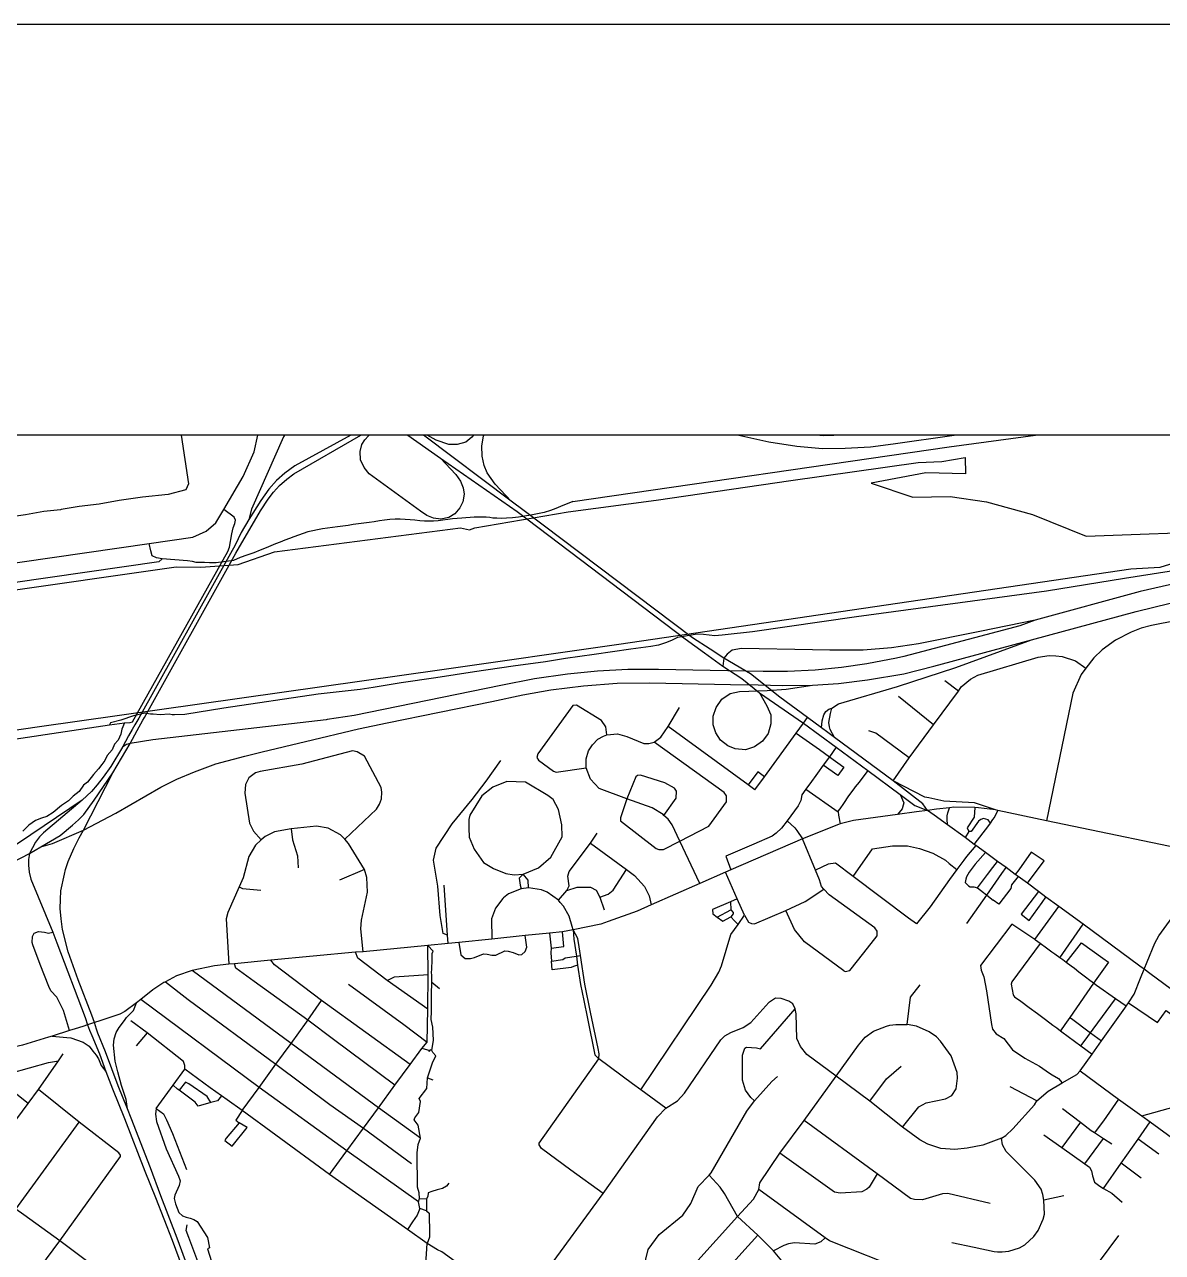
# Model space of a CAD drawing. Header units: millimetres. Extents: x 155 to 304, y 514 to 686.
# Drawn here: x 222.11 to 263.68, y 641.04 to 685.89 of the extents above; entities that cross this region are included whole.
import ezdxf

# ---------------------------------------------------------------- set-up
doc = ezdxf.new("R2010")
doc.units = ezdxf.units.MM
doc.header["$MEASUREMENT"] = 0
doc.layers.add('Default', color=18, linetype='Continuous', true_color=0x000000)

msp = doc.modelspace()

# ---------------------------------------------------------------- linework, layer by layer
at = {"color": 1, "true_color": 0xff0000}
for points in [[(227.835, 670.893), (228.096, 669.117), (228.002, 668.894), (227.355, 668.724), (226.413, 668.625), (225.569, 668.509), (224.841, 668.374), (224.109, 668.292), (223.442, 668.173), (223.417, 668.168), (222.808, 668.099), (222.145, 667.985), (221.458, 667.884), (220.083, 667.647), (217.775, 667.347), (216.811, 667.241), (216.481, 667.221), (216.269, 667.469), (216.201, 667.907), (215.779, 670.893)], [(226.659, 666.934), (228.255, 667.166), (228.747, 667.384), (229.098, 667.693), (229.386, 668.18), (230.096, 669.379), (230.503, 670.29), (230.635, 670.893)], [(234.027, 670.893), (231.983, 669.771), (231.618, 669.509), (231.317, 669.237), (231.031, 668.922), (230.739, 668.502), (230.304, 667.809), (230.025, 667.338), (229.798, 666.873), (229.637, 666.575)], [(229.83, 666.585), (230.733, 668.126), (231.014, 668.556), (231.207, 668.808), (231.424, 669.05), (231.696, 669.287), (231.948, 669.484), (234.401, 670.893)], [(231.602, 670.893), (231.575, 670.831), (230.404, 668.195), (230.304, 667.809)], [(237.306, 670.056), (237.866, 669.462), (238.04, 669.218), (238.135, 668.966), (238.167, 668.744), (238.119, 668.46), (238.008, 668.238), (237.835, 668.018), (237.613, 667.891), (237.314, 667.828), (237.045, 667.86), (236.808, 667.954), (236.571, 668.113), (234.705, 669.487), (234.516, 669.709), (234.389, 669.993), (234.373, 670.293), (234.436, 670.547), (234.542, 670.724), (234.671, 670.868), (234.701, 670.893)], [(236.118, 670.893), (237.306, 670.056), (240.102, 668.106)], [(240.361, 668.132), (239.887, 668.482), (236.681, 670.893)], [(238.509, 670.893), (238.451, 670.815), (238.23, 670.642), (237.913, 670.547), (237.613, 670.547), (237.153, 670.71), (236.817, 670.893)], [(239.887, 668.482), (239.301, 669.103), (239.017, 669.514), (238.907, 669.783), (238.827, 670.13), (238.812, 670.509), (238.875, 670.858), (238.889, 670.893)], [(242.146, 668.476), (255.891, 670.466), (259.047, 670.893)], [(248.202, 670.893), (249.304, 670.648), (250.33, 670.488), (251.267, 670.408), (252.089, 670.423), (253.019, 670.472), (253.841, 670.579), (256.07, 670.893)], [(252.168, 670.893), (252.073, 670.889), (251.283, 670.872), (251.036, 670.893)], [(214.282, 664.174), (227.654, 666.088), (228.555, 666.072), (229.917, 666.172), (231.242, 666.626), (238.038, 667.511), (238.371, 667.432), (238.56, 667.511), (241.966, 668.097), (245.189, 668.524), (250.105, 669.236), (254.761, 669.897), (255.622, 669.931), (256.477, 670.079), (256.491, 669.485), (255.037, 669.516), (253.046, 669.137), (254.563, 668.632), (255.923, 668.648), (257.25, 668.458), (258.941, 667.999), (260.901, 667.209), (266.164, 667.399)], [(242.146, 668.476), (241.991, 668.414), (241.839, 668.352), (241.69, 668.286), (241.518, 668.217), (241.322, 668.139), (241.097, 668.074), (240.856, 668.014), (240.612, 667.966), (240.377, 667.934), (240.15, 667.903), (239.934, 667.878), (239.719, 667.857), (239.526, 667.853), (239.364, 667.857), (239.224, 667.867), (239.103, 667.885), (238.975, 667.892), (238.837, 667.896), (238.692, 667.896), (238.54, 667.894), (238.394, 667.884), (238.236, 667.87), (238.084, 667.862), (237.919, 667.848), (237.747, 667.833), (237.572, 667.81), (237.395, 667.784), (237.224, 667.761), (237.055, 667.757), (236.888, 667.752), (236.722, 667.752), (236.551, 667.765), (236.374, 667.787), (236.195, 667.806), (236.016, 667.816), (235.837, 667.823), (235.649, 667.826), (235.458, 667.812), (235.265, 667.787), (235.076, 667.758), (234.884, 667.727), (234.694, 667.704), (234.504, 667.678), (234.313, 667.652), (234.121, 667.626), (233.927, 667.599), (233.736, 667.572), (233.548, 667.545), (233.364, 667.523), (233.181, 667.495), (232.992, 667.471), (232.815, 667.441), (232.637, 667.403), (232.463, 667.362), (232.289, 667.305), (232.117, 667.243), (231.949, 667.181), (231.784, 667.118), (231.615, 667.057), (231.449, 666.988), (231.281, 666.921), (231.11, 666.855), (230.931, 666.78), (230.72, 666.691), (230.488, 666.597), (230.236, 666.509), (229.981, 666.429), (229.748, 666.316), (229.107, 666.232), (228.865, 666.235), (228.679, 666.245), (228.536, 666.238), (228.376, 666.247), (228.249, 666.281), (228.066, 666.298)], [(229.534, 666.644), (229.593, 666.807), (229.677, 667.291), (229.727, 667.508), (229.786, 667.662), (229.81, 667.791), (229.766, 667.893), (229.386, 668.18)], [(240.102, 668.106), (246.241, 663.456)], [(246.509, 663.487), (240.361, 668.132)], [(215.512, 665.328), (216.186, 665.42), (226.659, 666.934)], [(226.052, 660.425), (229.534, 666.644)], [(229.637, 666.575), (226.284, 660.559)], [(226.491, 660.584), (229.83, 666.585)], [(228.066, 666.298), (227.141, 666.38), (226.924, 666.409), (226.777, 666.489), (226.717, 666.666), (226.659, 666.934)], [(273.513, 666.81), (268.77, 666.146), (266.164, 665.79), (265.043, 665.6), (263.942, 665.423), (262.866, 665.186), (259.035, 664.135)], [(264.095, 666.214), (263.582, 666.064), (262.528, 665.994), (243.826, 663.242), (237.359, 662.324), (222.661, 660.237), (209.361, 658.306)], [(227.141, 666.38), (227.014, 666.272), (216.276, 664.72), (216.186, 665.42)], [(250.903, 661.763), (251.851, 661.825), (252.91, 661.959), (254.238, 662.18), (255.328, 662.449), (258.9, 663.413), (262.719, 664.446), (263.968, 664.762), (264.995, 664.967), (266.26, 665.174), (273.768, 666.22)], [(264.549, 666.006), (262.3, 665.66), (259.445, 665.198), (252.509, 664.261), (248.701, 663.712), (247.712, 663.597), (247.591, 663.583), (247.33, 663.568), (246.917, 663.613), (246.667, 663.628), (246.608, 663.61), (245.966, 663.496), (245.774, 663.409), (245.559, 663.321), (245.274, 663.228), (244.994, 663.172), (244.259, 663.079), (242.925, 662.883), (241.879, 662.736), (241.139, 662.615), (239.965, 662.455), (238.549, 662.244), (237.139, 662.028), (235.869, 661.85), (234.848, 661.67), (234.369, 661.607), (232.831, 661.434), (229.393, 660.918), (227.967, 660.693), (227.588, 660.682), (227.498, 660.671), (227.39, 660.7), (227.069, 660.675), (226.802, 660.704), (226.715, 660.704), (226.502, 660.736), (226.084, 660.639), (225.623, 660.484), (225.248, 660.382), (225.207, 660.312)], [(259.035, 664.135), (257.014, 663.721), (254.769, 663.276), (253.789, 663.119), (252.747, 663.039), (251.529, 663.039), (250.894, 663.052)], [(259.035, 664.135), (258.467, 663.924), (254.934, 662.986), (254.234, 662.814)], [(265.078, 664.293), (263.279, 663.942), (262.9, 663.841), (262.535, 663.698), (261.974, 663.407), (261.482, 663.057), (261.172, 662.764), (260.878, 662.381), (260.708, 662.155), (260.414, 661.469), (259.444, 656.799)], [(246.241, 663.456), (246.951, 662.941), (247.616, 662.46)], [(247.663, 662.745), (247.154, 663.072), (246.509, 663.487)], [(250.894, 663.052), (248.305, 663.103), (247.958, 663.041), (247.783, 662.899), (247.663, 662.745)], [(251.598, 660.916), (251.846, 661.081), (254.001, 661.706), (256.134, 662.402), (258.9, 663.413)], [(247.663, 662.745), (247.616, 662.46)], [(248.628, 662.176), (247.663, 662.745)], [(254.234, 662.814), (253.969, 662.749), (252.879, 662.543), (251.962, 662.402), (250.998, 662.306), (249.986, 662.259), (249.101, 662.259)], [(253.843, 658.271), (254.429, 659.105), (255.313, 660.31), (256.226, 661.544), (256.326, 661.704), (256.676, 661.98), (256.942, 662.12), (259.148, 662.781), (259.543, 662.847), (259.783, 662.831), (260.019, 662.814), (260.511, 662.648), (260.878, 662.381)], [(247.157, 662.291), (245.276, 662.338), (244.154, 662.338), (243.047, 662.275), (241.942, 662.164), (240.74, 661.991), (239.507, 661.754), (234.157, 660.654), (233.166, 660.501), (233.13, 660.496), (226.8, 659.762)], [(249.101, 662.259), (247.157, 662.291)], [(247.616, 662.46), (248.311, 662.002)], [(253.843, 658.271), (251.698, 659.849), (251.457, 660.026), (251.221, 660.202), (250.714, 660.579), (249.707, 661.322), (248.628, 662.176)], [(225.439, 657.082), (227.084, 658.039), (227.677, 658.331), (228.324, 658.6), (229.099, 658.884), (230.158, 659.169), (230.787, 659.321), (232.371, 659.705), (234.315, 660.164), (235.358, 660.386), (239.176, 661.168), (240.313, 661.405), (241.341, 661.595), (242.526, 661.737), (243.758, 661.832), (244.96, 661.849), (247.9, 661.785)], [(247.9, 661.785), (248.911, 661.769), (249.812, 661.754)], [(248.311, 662.002), (248.96, 661.48), (250.567, 660.377), (251.764, 659.492), (252.916, 658.638), (254.096, 657.766)], [(249.812, 661.754), (250.903, 661.763)], [(249.939, 661.62), (250.903, 661.763)], [(256.226, 661.544), (255.736, 661.913)], [(248.96, 661.48), (249.228, 661.011), (249.37, 660.679), (249.37, 660.347), (249.275, 659.999), (249.07, 659.714), (248.784, 659.509), (248.454, 659.398), (248.073, 659.43), (247.805, 659.541), (247.536, 659.746), (247.362, 660.015), (247.267, 660.315), (247.267, 660.632), (247.379, 660.948), (247.584, 661.248), (247.884, 661.453), (248.232, 661.532)], [(248.232, 661.532), (249.243, 661.564), (249.939, 661.62)], [(255.313, 660.31), (254.042, 661.343)], [(243.386, 659.95), (243.344, 660.241), (243.188, 660.476), (242.276, 661.027), (242.136, 661.019), (240.858, 659.256), (240.828, 659.114), (240.885, 659.022), (241.432, 658.621), (241.532, 658.58), (242.627, 658.738)], [(245.113, 659.681), (245.353, 659.864), (245.619, 660.25), (246.042, 660.945)], [(251.221, 660.202), (251.253, 660.456), (251.313, 660.682), (251.385, 660.801), (251.49, 660.88), (251.598, 660.916)], [(251.698, 659.849), (251.54, 660.146), (251.524, 660.238), (251.496, 660.394), (251.555, 660.722), (251.598, 660.916)], [(196.066, 656.063), (199.108, 656.519), (199.337, 656.554), (200.211, 656.683), (201.823, 656.922), (204.348, 657.297), (208.979, 657.945), (211.624, 658.341), (212.883, 658.529), (217.766, 659.225), (220.767, 659.655), (221.734, 659.794), (225.207, 660.312)], [(225.756, 660.381), (225.669, 660.157), (225.622, 659.968), (225.528, 659.746), (225.401, 659.604), (225.306, 659.399), (225.132, 659.193), (225.037, 659.003), (224.927, 658.861), (224.815, 658.703), (224.626, 658.497), (224.405, 658.213), (224.263, 658.103), (224.104, 657.881), (223.883, 657.707), (223.71, 657.534), (223.456, 657.36), (223.156, 657.107), (222.919, 656.965), (222.73, 656.901), (222.508, 656.823), (222.271, 656.648), (222.049, 656.427)], [(226.143, 660.314), (226.042, 660.139), (225.909, 659.907), (225.682, 659.493), (225.262, 658.786), (224.98, 658.396), (224.762, 658.115), (224.555, 657.872), (224.211, 657.556)], [(225.207, 660.312), (225.756, 660.381), (225.968, 660.397), (226.052, 660.425)], [(226.284, 660.559), (226.143, 660.314)], [(226.223, 660.107), (226.435, 660.483), (226.491, 660.584)], [(248.794, 657.936), (249.138, 658.41), (250.297, 660.005), (250.567, 660.377), (250.714, 660.579)], [(222.292, 655.609), (222.703, 655.859), (223.405, 656.275), (223.865, 656.644), (224.084, 656.841), (224.275, 657.033), (224.654, 657.556), (225.339, 658.559), (225.963, 659.63), (226.223, 660.107)], [(246.785, 654.52), (246.056, 656.065), (245.774, 656.659), (245.619, 656.867), (245.465, 657.001), (245.437, 657.042), (245.043, 657.277), (244.117, 657.603), (243.104, 657.986), (242.782, 658.321), (242.627, 658.738), (242.625, 659.074), (242.713, 659.364), (242.863, 659.586), (243.058, 659.786), (243.257, 659.9), (243.386, 659.95), (243.779, 659.983), (244.117, 659.891), (244.734, 659.633), (244.918, 659.633), (245.113, 659.681)], [(248.794, 657.936), (248.541, 658.12), (245.619, 660.25)], [(250.297, 660.005), (251.15, 659.406), (251.516, 659.148), (252.039, 658.761), (251.822, 658.455), (251.29, 658.833)], [(254.429, 659.105), (253.206, 660.008), (252.955, 660.094)], [(226.8, 659.762), (225.963, 659.63), (225.835, 659.591), (225.682, 659.493)], [(244.117, 657.603), (243.877, 656.917), (243.877, 656.799), (245.183, 655.798), (245.282, 655.757), (245.45, 655.763), (246.056, 656.065), (247.109, 656.615), (247.756, 657.502), (247.756, 657.719), (247.671, 657.843), (245.113, 659.681)], [(251.764, 659.492), (251.516, 659.148), (251.29, 658.833), (251.085, 658.55), (251.022, 658.462), (250.86, 658.243), (250.653, 657.96), (250.503, 657.755), (250.469, 657.548), (250.375, 657.351), (249.966, 656.806), (249.768, 656.54), (249.575, 656.353), (249.422, 656.239), (248.755, 655.958), (247.727, 655.509), (247.912, 655.016)], [(233.805, 656.131), (234.97, 657.235), (235.082, 657.41), (235.153, 657.61), (235.167, 657.852), (235.137, 658.028), (234.534, 659.164), (234.266, 659.322), (234.085, 659.357), (232.245, 658.88), (230.713, 658.612), (230.545, 658.553), (230.305, 658.372), (230.179, 658.137), (230.151, 657.811), (230.333, 656.725), (230.475, 656.425), (230.755, 656.116)], [(237.563, 652.634), (237.405, 652.685), (237.338, 653.056), (237.299, 653.348), (237.204, 654.424), (237.05, 655.366), (237.143, 655.802), (237.728, 656.691), (238.457, 657.588), (238.971, 658.249), (239.506, 659.008)], [(224.267, 656.467), (225.339, 658.559)], [(249.138, 658.41), (248.905, 658.595), (248.541, 658.12)], [(252.916, 658.638), (252.608, 658.219), (252.454, 658.042), (252.429, 658.009), (252.227, 657.735), (252.214, 657.717), (252.029, 657.436), (251.901, 657.242), (251.827, 657.16), (251.83, 657.129), (251.845, 657.017), (251.911, 656.692)], [(240.327, 654.858), (240.887, 655.09), (241.343, 655.482), (241.752, 656.215), (241.741, 656.654), (241.62, 657.221), (241.423, 657.579), (241.222, 657.729), (240.407, 658.219), (239.731, 658.237), (239.223, 658.034), (238.813, 657.717), (238.38, 657.007), (238.34, 656.85), (238.345, 656.533), (238.351, 656.204), (238.542, 655.765), (238.877, 655.286), (239.246, 655.061), (239.69, 654.881), (240.002, 654.829), (240.327, 654.858)], [(245.465, 657.001), (245.914, 657.627), (245.929, 657.885), (245.859, 658.003), (245.507, 658.187), (244.608, 658.478), (244.509, 658.463), (244.439, 658.413), (244.117, 657.603)], [(257.588, 657.202), (257.078, 657.376), (256.815, 657.465), (255.692, 657.528), (255.143, 657.642), (254.997, 657.67), (253.843, 658.271)], [(255.104, 657.184), (254.933, 657.429), (253.843, 658.271)], [(250.653, 657.96), (251.83, 657.129)], [(254.096, 657.766), (254.238, 657.465), (254.213, 657.375), (254.175, 657.244), (254.006, 657.035)], [(254.096, 657.766), (254.635, 657.369), (255.104, 657.184)], [(224.211, 657.556), (221.888, 655.99), (218.964, 654.252), (216.957, 653.051), (215.961, 652.339), (214.586, 650.98), (213.907, 650.079), (213.717, 649.542)], [(224.211, 657.556), (222.806, 656.37), (222.649, 656.216), (222.513, 656.022), (222.398, 655.824), (222.292, 655.609)], [(255.104, 657.184), (254.7, 657.13), (254.006, 657.035), (252.39, 656.817), (251.911, 656.691), (251.844, 656.675), (250.536, 656.149), (247.912, 655.016), (247.713, 654.93), (246.785, 654.52), (245.002, 653.731), (244.496, 653.509), (243.433, 653.129), (243.161, 653.033), (242.153, 652.817), (241.763, 652.752), (241.291, 652.703), (240.405, 652.61), (239.186, 652.481), (237.971, 652.362), (237.584, 652.323), (236.846, 652.256), (234.478, 652.021), (234.2, 652.001), (231.112, 651.716), (229.782, 651.584), (229.575, 651.564), (229.044, 651.513), (228.227, 651.338), (227.665, 651.137), (227.255, 650.922), (227.201, 650.894), (226.794, 650.636), (226.358, 650.276), (226.202, 650.16), (225.769, 649.834), (225.584, 649.743), (224.855, 649.497), (224.66, 649.436)], [(272.942, 653.939), (271.569, 654.229), (269.838, 654.594), (268.622, 654.849), (267.565, 655.071), (266.133, 655.402), (265.553, 655.535), (259.444, 656.799), (257.67, 657.184), (257.588, 657.202), (256.958, 657.285), (256.827, 657.288), (256.058, 657.302), (255.901, 657.282), (255.433, 657.226), (255.104, 657.185)], [(264.247, 650.468), (263.224, 651.228), (263.012, 651.386), (262.857, 651.5), (260.784, 653.024), (259.895, 653.679), (259.428, 654.021), (259.157, 654.22), (258.747, 654.522), (258.413, 654.768), (258.308, 654.845), (258.198, 654.926), (257.969, 655.095), (257.655, 655.325), (257.215, 655.647), (256.865, 655.903), (256.808, 655.945), (256.473, 656.19), (255.834, 656.659), (255.345, 657.01), (255.104, 657.183)], [(255.834, 656.659), (255.815, 656.863), (255.822, 656.986), (255.842, 657.092), (255.901, 657.281)], [(256.827, 657.288), (256.806, 656.944), (256.544, 656.547), (256.604, 656.417), (256.473, 656.191)], [(256.808, 655.946), (257.345, 656.64), (257.402, 656.723), (257.491, 656.852), (257.542, 656.925), (257.67, 657.184)], [(224.267, 656.467), (225.439, 657.082)], [(249.966, 656.806), (250.246, 656.55), (250.33, 656.457), (250.536, 656.149)], [(257.402, 656.723), (257.315, 656.846), (257.141, 656.888), (257.049, 656.857), (256.968, 656.795), (256.693, 656.411), (256.604, 656.417)], [(222.703, 655.859), (223.129, 655.977), (224.267, 656.467)], [(224.66, 649.436), (224.562, 649.7), (224.07, 650.991), (223.7, 652.014), (223.497, 652.833), (223.443, 653.229), (223.408, 653.604), (223.423, 653.925), (223.44, 654.253), (223.571, 654.861), (223.605, 655.025), (223.704, 655.32), (223.915, 655.8), (224.102, 656.178), (224.267, 656.467)], [(234.478, 652.022), (234.394, 652.858), (234.422, 653.176), (234.634, 654.202), (234.618, 654.737), (234.534, 655.021), (233.945, 655.974), (233.805, 656.131), (233.65, 656.291), (233.2, 656.532), (232.779, 656.615), (231.851, 656.508), (231.247, 656.398), (230.895, 656.232), (230.755, 656.116), (230.545, 655.914), (230.305, 655.496), (230.096, 654.728), (229.954, 654.395), (229.533, 653.46), (229.478, 653.225), (229.575, 651.564)], [(231.851, 656.508), (231.893, 656.116), (232.076, 655.532), (232.105, 655.087)], [(241.616, 653.902), (241.924, 654.262), (242.008, 654.428), (241.953, 654.779), (242.008, 654.953), (242.782, 655.983), (243.034, 656.357)], [(242.782, 655.983), (244.102, 655.021), (244.397, 654.804), (244.763, 654.41), (244.93, 654.069)], [(253.179, 652.9), (251.506, 654.102), (251.31, 654.312), (251.225, 654.41), (251.155, 654.653), (251.008, 655.008), (250.536, 656.149)], [(256.865, 655.904), (256.52, 655.504), (256.428, 655.371), (256.173, 655.023), (255.908, 654.662), (255.194, 653.663), (254.702, 653.037), (254.402, 653.253), (252.382, 654.771), (251.738, 655.255), (251.475, 655.219), (251.008, 655.008)], [(252.382, 654.771), (253.086, 655.78), (253.818, 655.886), (254.37, 655.895), (254.808, 655.798), (255.295, 655.619), (255.752, 655.366), (255.89, 655.246), (256.173, 655.023)], [(213.717, 649.542), (214.175, 649.969), (214.87, 650.917), (215.499, 651.56), (215.551, 651.613), (216.15, 652.197), (217.036, 652.83), (219.233, 654.031), (222.292, 655.609)], [(222.292, 655.609), (222.25, 655.392), (222.247, 655.184), (222.274, 654.935), (222.34, 654.678), (223.139, 652.741), (223.291, 652.349), (224.329, 649.618), (224.409, 649.353)], [(257.215, 655.647), (256.838, 655.216), (256.624, 654.935), (256.53, 654.765), (256.496, 654.67), (256.478, 654.548), (256.596, 654.43), (256.658, 654.393), (256.797, 654.388), (256.931, 654.357), (257.289, 654.846), (257.481, 655.102), (257.655, 655.325)], [(257.801, 645.214), (257.956, 645.315), (258.222, 645.558), (259.008, 646.434), (259.093, 646.577), (259.513, 646.935), (260.019, 647.228), (260.554, 647.538), (260.681, 647.671), (261.113, 648.28), (261.458, 648.767), (262.305, 649.96), (262.355, 650.034), (262.439, 650.152), (262.647, 650.478), (262.88, 651.059), (263.012, 651.387), (263.12, 651.648), (263.406, 652.332), (263.546, 652.599), (264.591, 654.024), (265.452, 655.209), (265.553, 655.535)], [(258.747, 654.523), (259.366, 655.345), (258.882, 655.656), (258.433, 655.019), (258.308, 654.846)], [(234.534, 655.021), (233.62, 654.635)], [(243.133, 654.018), (243.428, 654.128), (243.611, 654.27), (244.102, 655.021)], [(248.415, 653.36), (248.151, 653.95), (247.713, 654.93)], [(256.539, 653.06), (257.264, 654.094), (257.816, 654.878), (257.969, 655.096)], [(237.584, 652.324), (237.563, 652.634), (237.444, 654.452)], [(240.521, 654.353), (240.511, 654.633), (240.327, 654.858), (240.176, 654.714), (240.211, 654.455), (240.254, 654.319)], [(258.17, 654.461), (258.14, 654.33), (257.703, 653.759), (257.493, 653.901)], [(258.413, 654.769), (258.17, 654.461)], [(229.954, 654.395), (230.066, 654.327), (230.741, 654.27)], [(242.153, 652.817), (242.12, 652.941), (242.008, 653.318), (241.798, 653.686), (241.679, 653.827), (241.616, 653.902), (241.207, 654.193), (240.997, 654.286), (240.521, 654.353), (240.254, 654.319), (239.79, 654.137), (239.607, 653.995), (239.582, 653.963), (239.31, 653.618), (239.17, 653.225), (239.186, 652.481)], [(241.924, 654.262), (242.303, 654.386), (242.782, 654.377), (242.991, 654.271), (243.133, 654.018), (243.288, 653.55)], [(244.93, 654.069), (245.002, 653.731)], [(248.415, 653.36), (248.556, 653.107), (248.669, 653.051), (248.781, 653.042), (249.919, 653.534), (250.632, 653.854), (251.31, 654.312)], [(256.931, 654.358), (257.15, 654.185), (257.264, 654.094)], [(257.264, 654.094), (257.493, 653.901)], [(259.157, 654.221), (258.523, 653.401), (258.814, 653.169), (259.284, 653.827), (259.428, 654.022)], [(248.151, 653.95), (247.905, 653.847), (247.244, 653.57), (247.26, 653.408), (247.414, 653.286), (247.919, 653.556)], [(247.905, 653.847), (247.919, 653.556), (247.993, 653.452), (247.993, 653.406), (247.91, 653.296)], [(259.019, 652.467), (259.895, 653.68)], [(244.622, 646.977), (247.192, 650.796), (247.474, 651.28), (247.572, 651.504), (247.91, 652.65), (248.176, 653.023), (248.415, 653.36)], [(247.414, 653.286), (247.617, 653.139), (247.91, 653.296), (248.05, 653.146), (248.176, 653.023)], [(252.041, 651.321), (250.607, 652.39), (250.242, 652.832), (249.919, 653.534)], [(223.749, 649.142), (223.527, 649.877), (223.286, 650.362), (223.072, 650.598), (222.997, 650.755), (222.684, 651.562), (222.409, 652.272), (222.39, 652.36), (222.398, 652.577), (222.458, 652.706), (222.618, 652.761), (222.833, 652.737), (222.984, 652.704), (223.139, 652.741)], [(241.291, 652.703), (241.352, 652.151), (241.817, 652.213), (241.763, 652.752)], [(243.091, 648.113), (243.1, 648.296), (243.062, 648.483), (242.786, 649.812), (242.579, 650.84), (242.424, 651.888), (242.378, 652.198), (242.327, 652.508), (242.153, 652.817)], [(242.153, 652.817), (242.175, 652.482), (242.272, 651.866), (242.31, 651.531), (242.417, 650.831), (242.54, 650.237), (242.671, 649.579), (242.948, 648.262), (243.091, 648.113)], [(252.041, 651.321), (252.096, 651.304), (252.265, 651.338), (252.77, 651.98), (253.261, 652.599), (253.261, 652.775), (253.179, 652.9)], [(262.355, 650.034), (261.973, 650.302), (261.276, 650.788), (261.169, 650.869), (260.985, 651.012), (260.921, 651.06), (260.634, 651.282), (260.475, 651.405), (260.349, 651.497), (260.163, 651.633), (260.041, 651.722), (259.937, 651.798), (259.754, 651.932), (259.644, 652.013), (259.452, 652.154), (259.212, 652.328), (259.051, 652.446), (259.019, 652.467), (258.184, 653.033), (257.034, 651.524), (257.06, 651.345), (257.162, 651.11), (257.252, 650.592), (257.436, 649.367), (257.48, 649.192), (257.606, 649.023), (257.89, 648.852), (258.207, 648.443), (258.658, 648.138), (259.197, 647.848), (259.555, 647.589), (259.66, 647.528), (259.888, 647.396), (260.019, 647.228)], [(259.937, 651.798), (260.784, 653.025)], [(236.819, 648.723), (236.846, 649.928), (236.853, 651.189), (236.846, 652.256)], [(236.988, 650.911), (236.985, 651.161), (236.975, 651.264), (236.985, 651.38), (236.999, 651.728), (236.997, 651.96), (237.036, 652.041), (236.846, 652.256)], [(237.971, 652.362), (238.05, 651.908), (238.204, 651.779), (238.401, 651.771), (238.551, 651.814), (238.875, 651.944), (239.012, 651.939), (239.178, 651.893), (239.322, 651.9), (239.662, 652.054), (239.778, 652.048), (239.955, 651.997), (240.17, 651.907), (240.281, 651.927), (240.4, 652.036), (240.459, 652.19), (240.405, 652.61)], [(259.212, 652.328), (258.182, 650.922), (258.159, 650.843), (258.231, 650.454), (258.236, 650.426), (258.277, 650.381), (258.505, 650.213), (258.818, 649.982), (259.114, 649.761), (259.405, 649.545), (259.683, 649.34), (259.819, 649.239), (259.956, 649.136), (260.01, 649.097), (260.705, 648.582), (261.113, 648.28)], [(260.163, 651.633), (260.728, 652.354), (261.511, 651.785), (261.713, 651.637), (261.169, 650.869), (260.299, 649.626), (260.113, 649.36), (259.956, 649.136)], [(236.846, 649.928), (235.355, 650.976), (234.285, 651.79), (234.2, 652.001)], [(241.352, 652.151), (241.332, 651.985), (241.367, 651.684)], [(242.31, 651.531), (242.169, 651.479), (242.086, 651.441), (241.386, 651.364), (241.367, 651.684), (241.77, 651.745), (241.864, 651.802), (242.272, 651.866), (242.424, 651.888)], [(236.58, 645.212), (235.04, 646.318), (231.851, 648.673), (228.227, 651.338)], [(235.637, 647.148), (233.396, 648.817), (232.456, 649.526), (230.499, 650.933), (229.825, 651.426), (229.782, 651.584)], [(236.194, 647.905), (232.961, 650.243), (231.243, 651.549), (231.112, 651.716)], [(227.255, 650.922), (228.082, 650.273), (231.288, 647.912), (233.259, 646.444), (234.494, 645.573), (236.252, 644.282)], [(235.355, 650.976), (235.629, 651.101), (236.853, 651.189)], [(236.961, 649.543), (236.974, 649.856), (236.977, 650.456), (236.988, 650.911), (237.273, 650.677)], [(233.95, 650.833), (235.966, 649.36), (236.819, 648.723)], [(254.357, 649.359), (254.472, 650.369), (254.829, 650.814)], [(225.868, 646.286), (225.824, 646.626), (225.648, 647.138), (225.512, 647.637), (225.422, 648.031), (225.363, 648.605), (225.389, 648.842), (225.461, 649.069), (225.566, 649.249), (225.758, 649.516), (225.835, 649.624), (226.093, 649.87), (226.202, 650.16)], [(236.499, 642.886), (233.887, 644.748), (230.685, 647.069), (226.358, 650.276)], [(230.054, 646.217), (230.685, 647.069), (231.288, 647.912), (231.851, 648.673), (232.407, 649.455), (232.456, 649.526), (232.961, 650.243)], [(241.095, 640.246), (243.246, 643.193), (245.24, 645.991), (245.534, 646.309), (245.971, 646.577), (246.223, 646.852), (247.544, 648.808), (247.699, 648.95), (247.91, 649.075), (248.36, 649.25), (248.64, 649.442), (249.306, 650.165)], [(257.801, 645.214), (257.123, 644.954), (256.544, 644.851), (256.097, 644.794), (255.589, 644.834), (255.116, 644.987), (254.818, 645.149), (254.19, 645.618), (252.995, 646.568), (251.759, 647.478), (250.691, 648.264), (250.453, 648.555), (250.327, 648.858), (250.298, 649.752), (250.267, 649.936), (250.175, 650.118), (250.036, 650.212), (249.748, 650.319), (249.549, 650.328), (249.328, 650.185), (249.306, 650.165)], [(260.705, 648.582), (260.865, 648.798), (261.06, 649.063), (261.156, 649.194), (261.973, 650.302)], [(262.439, 650.152), (263.507, 649.432), (263.819, 649.873), (265.043, 648.992), (265.154, 649.015), (265.782, 648.544)], [(236.833, 647.411), (237.016, 647.963), (237.134, 648.214), (237.023, 648.338), (236.986, 648.414), (237.053, 648.796), (237.03, 649.271), (236.961, 649.543)], [(248.993, 648.478), (250.267, 649.936)], [(260.299, 649.626), (260.363, 649.579), (261.06, 649.063), (261.458, 648.767)], [(224.66, 649.436), (224.409, 649.353), (224.239, 649.296), (223.954, 649.208), (223.749, 649.142), (223.118, 648.941), (222.986, 648.899), (222.031, 648.606), (220.962, 648.365), (219.993, 648.247), (219.007, 648.123), (218.773, 648.094), (217.62, 647.962), (217.311, 647.938), (216.145, 647.947), (215.216, 648.063), (214.585, 648.222), (213.296, 648.706), (213.141, 648.765)], [(224.409, 649.353), (224.485, 649.152), (224.568, 648.96), (224.842, 648.299), (225.084, 647.647), (225.322, 647.009), (225.755, 645.932), (226.509, 644.008), (226.897, 643.046), (227.498, 641.482), (228.192, 639.607)], [(228.378, 639.673), (227.684, 641.558), (227.083, 643.111), (226.716, 644.123), (226.006, 645.943), (225.868, 646.286), (225.53, 647.129), (225.071, 648.364), (224.787, 649.047), (224.74, 649.195), (224.66, 649.436)], [(226.587, 649.065), (225.986, 649.498)], [(226.587, 649.065), (226.187, 648.587)], [(240.997, 638.416), (237.359, 641.057), (237.202, 641.135), (236.824, 641.363), (236.095, 641.877), (233.256, 643.879), (231.286, 645.318), (230.054, 646.217), (229.511, 646.609), (229.301, 646.761), (228.893, 647.056), (227.959, 647.73), (227.959, 647.872), (227.914, 648.013), (226.587, 649.065)], [(246.603, 640.621), (248.16, 642.355), (248.739, 642.985), (248.935, 643.335), (248.976, 643.579), (249.707, 644.665), (250.593, 645.858), (251.759, 647.478), (252.575, 648.606), (252.827, 648.899), (253.121, 649.124), (253.599, 649.308), (253.722, 649.335), (253.937, 649.366), (254.357, 649.359)], [(254.19, 645.618), (254.778, 646.359), (255.046, 646.502), (255.762, 646.653), (255.987, 646.768), (256.142, 647.012), (256.198, 647.403), (256.184, 647.612), (255.959, 648.223), (255.58, 648.757), (255.425, 648.908), (255.159, 649.099), (254.696, 649.3), (254.357, 649.359)], [(223.118, 648.941), (223.65, 648.893), (223.801, 648.877), (224.255, 648.722), (224.469, 648.574), (224.609, 648.392), (224.725, 648.24), (224.808, 648.105), (224.902, 647.865), (225.084, 647.647)], [(233.256, 643.879), (233.887, 644.748), (234.494, 645.573), (235.04, 646.318), (235.637, 647.148), (236.194, 647.905), (236.628, 648.49), (236.819, 648.723)], [(262.927, 646.024), (264.108, 646.351), (264.347, 646.544), (265.687, 648.412), (265.782, 648.544), (266.022, 648.865), (266.159, 649.048)], [(222.242, 646.484), (221.036, 647.432), (220.988, 647.47), (219.993, 648.247)], [(220.234, 643.754), (220.855, 644.614), (220.896, 644.671), (221.301, 645.223), (221.789, 645.869), (221.829, 645.924), (222.242, 646.484), (222.622, 646.986), (223.347, 648.035), (223.523, 648.29)], [(236.986, 648.414), (236.933, 648.442), (236.883, 648.38), (236.857, 648.428), (236.628, 648.491)], [(248.781, 646.577), (248.64, 646.695), (248.444, 646.97), (248.345, 647.33), (248.345, 648.247), (248.429, 648.498), (248.485, 648.531), (248.852, 648.514), (248.993, 648.478)], [(221.036, 647.432), (221.59, 647.586), (222.979, 647.981), (223.347, 648.035)], [(226.914, 646.297), (227.533, 647.144), (227.959, 647.73)], [(240.913, 644.965), (240.913, 645.032), (243.091, 648.113)], [(245.534, 646.309), (244.622, 646.977), (244.325, 647.192), (243.091, 648.113)], [(252.995, 646.568), (253.599, 647.378), (254.132, 647.838)], [(236.518, 646.147), (236.576, 646.547), (236.522, 646.66), (236.803, 647.021), (236.833, 647.411), (237.026, 647.342)], [(245.914, 639.478), (245.325, 639.903), (245.27, 639.945), (245.001, 640.155), (244.861, 640.413), (244.804, 640.795), (244.888, 641.148), (245.297, 641.692), (246.154, 642.401), (246.448, 642.826), (246.715, 643.446), (247.122, 643.86), (247.192, 643.946), (248.5, 646.202), (248.781, 646.577), (249.413, 647.285), (249.623, 647.47)], [(260.681, 647.671), (262.08, 646.641), (262.927, 646.024), (263.232, 645.803), (265.949, 643.819)], [(225.557, 644.68), (224.11, 645.793), (222.622, 646.986)], [(229.301, 646.761), (229.162, 646.578), (228.92, 646.51), (228.453, 646.381), (228.345, 646.524), (227.754, 646.962), (227.7, 647.001), (227.533, 647.144)], [(228.92, 646.51), (228.784, 646.731), (228.114, 647.194), (227.993, 647.261), (227.754, 646.962)], [(259.093, 646.577), (258.123, 647.086)], [(262.08, 646.641), (261.524, 645.842), (261.223, 645.441), (261.202, 645.416)], [(226.914, 646.297), (226.888, 646.093), (226.928, 645.823), (227.283, 644.823), (227.73, 643.828), (227.79, 643.651), (227.757, 643.487), (227.599, 643.13), (227.579, 643.006), (227.625, 642.809), (227.75, 642.499), (227.876, 642.374), (228.014, 642.321), (228.158, 642.288), (228.297, 642.242), (228.421, 642.17), (228.791, 641.584), (228.869, 641.209), (228.791, 641.169), (228.935, 640.708)], [(226.914, 646.297), (227.184, 646.099), (227.296, 645.882), (227.513, 645.382), (228.02, 644.072)], [(230.054, 646.217), (229.824, 645.869), (229.948, 645.77)], [(236.58, 645.212), (236.492, 645.688), (236.345, 645.88), (236.364, 645.959), (236.518, 646.147)], [(260.037, 646.294), (260.694, 645.792), (261.085, 645.493), (261.202, 645.416), (261.532, 645.197), (261.829, 645.001)], [(221.792, 642.618), (224.11, 645.793)], [(257.392, 642.826), (255.847, 643.193), (255.65, 643.178), (254.921, 642.959), (254.624, 642.968), (254.484, 643.009), (253.261, 643.912), (250.593, 645.858)], [(260.694, 645.792), (260.008, 644.869)], [(261.528, 643.375), (262.178, 644.3), (262.793, 645.178), (263.232, 645.803)], [(236.542, 643.01), (236.522, 643.213), (236.471, 643.417), (236.458, 644.671), (236.492, 644.976), (236.58, 645.212)], [(255.987, 641.399), (256.802, 641.23), (257.533, 641.072), (257.651, 641.059), (257.829, 641.056), (258.068, 641.08), (258.46, 641.205), (258.657, 641.314), (258.981, 641.623), (259.148, 641.84), (259.331, 642.249), (259.373, 642.433), (259.346, 642.952), (259.318, 643.16), (259.248, 643.352), (259.022, 643.679), (257.969, 644.721), (257.843, 644.964), (257.801, 645.213)], [(259.348, 645.334), (260.008, 644.869), (260.842, 644.277), (261.016, 644.153), (261.097, 644.015), (261.131, 643.835), (261.196, 643.604), (261.392, 643.453), (261.528, 643.375), (261.834, 643.199), (262.211, 642.88)], [(260.842, 644.277), (261.532, 645.197)], [(263.547, 644.629), (262.793, 645.178)], [(221.454, 638.834), (223.393, 641.457), (225.614, 644.538), (225.614, 644.597), (225.557, 644.68)], [(243.246, 643.193), (242.065, 644.045), (240.997, 644.84), (240.913, 644.965)], [(253.261, 643.912), (252.967, 643.428), (252.882, 643.344), (252.7, 643.253), (251.913, 643.202), (251.704, 643.244), (249.707, 644.665)], [(225.39, 639.971), (224.616, 640.546), (223.393, 641.457), (222.088, 642.409), (221.792, 642.618), (220.822, 643.335), (220.234, 643.754), (219.614, 644.221)], [(262.907, 643.749), (262.178, 644.3)], [(251.127, 637.639), (251.79, 638.545), (251.884, 638.674), (252.128, 639.042), (252.151, 639.202), (252.104, 639.368), (251.999, 639.531), (251.86, 639.634), (251.47, 639.712), (250.61, 639.917), (250.384, 640.043), (250.209, 640.224), (249.471, 641.099), (248.902, 641.669), (248.16, 642.355), (247.686, 643.187), (247.518, 643.424), (247.122, 643.86)], [(237.608, 643.566), (237.523, 643.461), (237.375, 643.377), (237.188, 643.323), (236.992, 643.267), (236.858, 643.213), (236.842, 643.086), (236.792, 642.997), (236.798, 642.553), (236.894, 642.472)], [(256.915, 639.862), (256.171, 639.544), (255.987, 639.502), (255.58, 639.502), (255.23, 639.603), (255.019, 639.718), (254.723, 639.986), (254.624, 640.164), (254.527, 640.246), (254.288, 640.362), (251.52, 641.466), (251.365, 641.573), (248.935, 643.335)], [(236.499, 642.886), (236.542, 643.01), (236.792, 642.997)], [(236.798, 642.553), (236.546, 642.64), (236.499, 642.886)], [(260.077, 643.111), (259.346, 642.953)], [(236.546, 642.64), (236.453, 642.398), (236.289, 642.151), (236.095, 641.877)], [(236.894, 642.472), (236.907, 641.703), (236.908, 641.601), (236.824, 641.363)], [(231.581, 635.668), (231.437, 635.995), (231.279, 636.133), (231.055, 636.279), (230.725, 636.384), (230.581, 636.467), (230.442, 636.549), (230.153, 636.786), (229.804, 637.338), (229.713, 637.59), (229.554, 638.029), (229.501, 638.333), (229.449, 638.78), (229.429, 639.076), (229.356, 639.286), (229.08, 639.477), (228.817, 639.76), (228.726, 639.943), (228.711, 639.971), (228.619, 640.218), (228.106, 641.584), (228.014, 641.834), (228.047, 642.051)], [(247.682, 640.316), (248.316, 641.019), (248.902, 641.669)], [(251.365, 641.573), (251.198, 641.424), (250.986, 641.339), (250.242, 641.39), (250.017, 641.357), (249.847, 641.29), (249.471, 641.099)], [(255.173, 636.57), (257, 636.603), (257.294, 636.654), (258.572, 637.08), (258.742, 637.173), (258.981, 637.398), (259.093, 637.624), (259.106, 637.831), (259.036, 638.25), (259.036, 638.457), (259.093, 638.65), (259.219, 638.852), (259.388, 639.036), (260.906, 640.253), (261.382, 640.704), (262.085, 641.661)], [(230.162, 634.963), (230.565, 635.166), (231.581, 635.668), (232.298, 636.022), (233.205, 636.47), (234.296, 637.013), (234.774, 637.339), (235.137, 637.706), (235.471, 638.182), (235.969, 638.894), (236.375, 639.452), (236.557, 639.887), (236.768, 640.615), (236.824, 641.363)]]:
    msp.add_lwpolyline(points, dxfattribs=at)
msp.add_lwpolyline([(229.948, 645.77), (229.48, 645.216), (229.43, 645.13), (229.695, 644.916), (230.238, 645.604)], close=True, dxfattribs=at)
at = {"layer": 'Default'}
msp.add_lwpolyline([(155.349, 513.544), (304.101, 513.544), (304.101, 685.893), (155.349, 685.893)], close=True, dxfattribs=at)
msp.add_lwpolyline([(170.349, 582.998), (289.101, 582.998), (289.101, 670.893), (170.349, 670.893)], dxfattribs=at)

doc.saveas('drawing.dxf')
